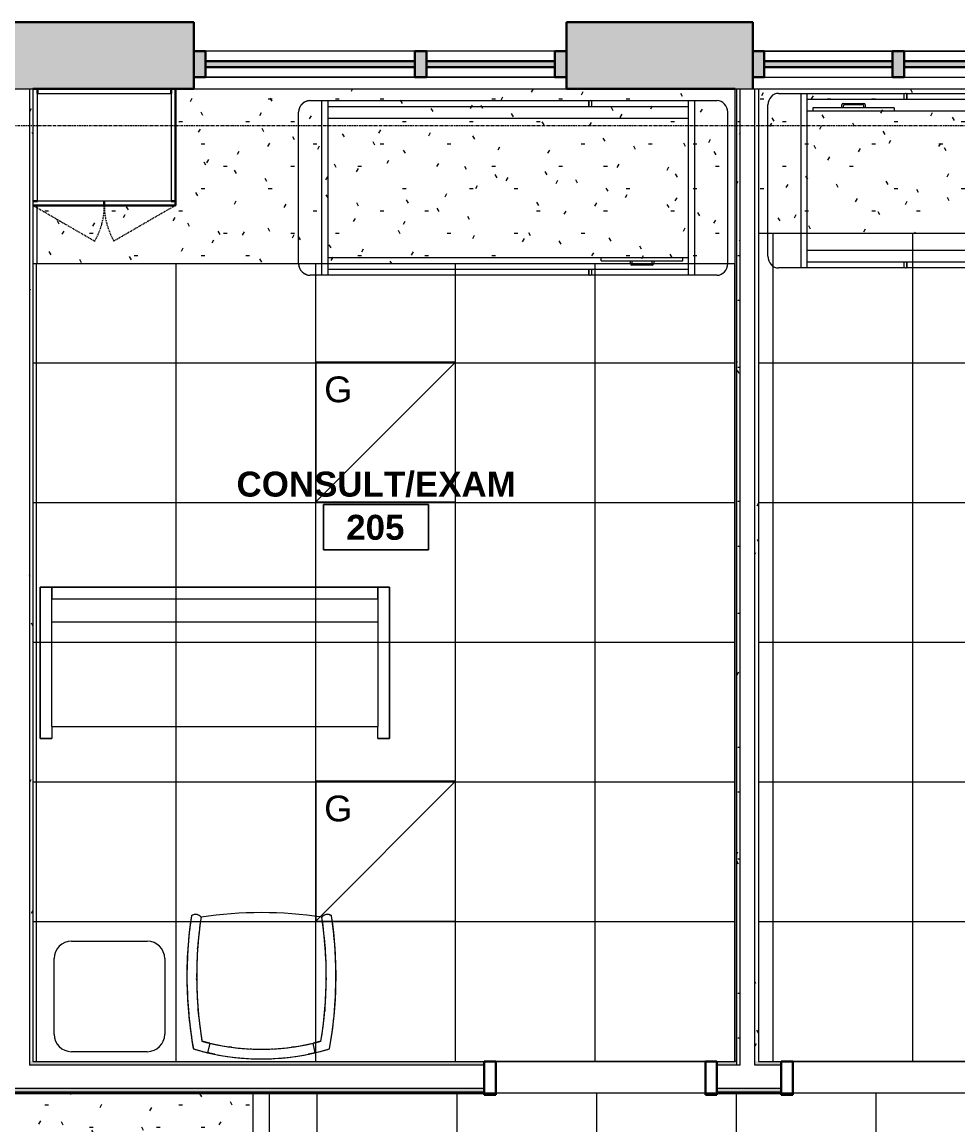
# Model space of a CAD drawing. Header units: inches. Extents: x -601 to 200, y 1022 to 1725.
# Drawn here: x -341.8 to -181.1, y 1490.3 to 1679.8 of the extents above; entities that cross this region are included whole.
import ezdxf

# ---------------------------------------------------------------- set-up
doc = ezdxf.new("R2010")
doc.units = ezdxf.units.IN
doc.header["$MEASUREMENT"] = 0
doc.linetypes.add('Grid Line 1_2_', pattern=[0.875, 0.5, -0.125, 0.125, -0.125])
doc.linetypes.add('Hidden', pattern=[0.28125, 0.1875, -0.09375])
for name, color, linetype, lineweight in [('A-AREA-IDEN', 2, 'Continuous', 9), ('A-CLNG', 13, 'Continuous', 18), ('A-CLNG-PATT', 13, 'Continuous', 18), ('A-DOOR', 31, 'Continuous', 18), ('A-DOOR-FRAM', 31, 'Continuous', 30), ('A-GLAZ-CURT', 52, 'Continuous', 18), ('A-GLAZ-CWMG', 51, 'Continuous', 18), ('A-WALL', 113, 'Continuous', 9), ('A-WALL-PATT', 111, 'Continuous', 18), ('E-LITE-EQPM', 33, 'Continuous', 9), ('E-LITE-EQPM-IDEN', 33, 'Continuous', 9), ('I-FURN', 30, 'Continuous', 9), ('I-WALL', 2, 'Continuous', 18), ('Q-CASE', 31, 'Continuous', 9), ('S-GRID', 1, 'Continuous', 9)]:
    doc.layers.add(name, color=color, linetype=linetype, lineweight=lineweight)
doc.styles.add('Arial', font='arial.ttf', dxfattribs={"height": 4.425898})
doc.styles.add('Swis721 Lt BT_B', font='', dxfattribs={"height": 4.291988})
doc.styles.get('Swis721 Lt BT_B').set_extended_font_data('Swis721 Lt BT', bold=True)
pattern_1 = [(0, (0, 0), (15.36, 3.84), [0.634, -10.886, 0.634, -10.886, -61.44]), (0, (0, 0), (15.36, 3.84), [-23.04, 0.634, -22.406, 0.634, -10.886, -26.88]), (0, (0, 0), (15.36, 3.84), [-57.6, 0.634, -7.046, 0.634, -18.566]), (120, (5.76, 1.92), (-11.0055376, 11.38215), [0.634, -10.886, 0.634, -10.886, -61.44]), (120, (5.76, 1.92), (-11.0055376, 11.38215), [-23.04, 0.634, -22.406, 0.634, -10.886, -26.88]), (120, (5.76, 1.92), (-11.0055376, 11.38215), [-57.6, 0.634, -7.046, 0.634, -18.566]), (240, (7.68, 9.6), (-4.3544624, -15.22215), [0.634, -10.886, 0.634, -10.886, -61.44]), (240, (7.68, 9.6), (-4.3544624, -15.22215), [-23.04, 0.634, -22.406, 0.634, -10.886, -26.88]), (240, (7.68, 9.6), (-4.3544624, -15.22215), [-57.6, 0.634, -7.046, 0.634, -18.566])]

# ---------------------------------------------------------------- blocks, each defined once
blk = doc.blocks.new('Rectangular Mullion - 2_ x 4_5_ rectangular-4530554-REFLECTED CEILING PLAN 1')
at = {"layer": 'A-GLAZ-CWMG', "color": 254}
for p, q in [((-250.31, 1674.79), (-272.34, 1674.79)), ((-272.34, 1670.29), (-250.31, 1670.29))]:
    blk.add_line(p, q, dxfattribs=at)
blk = doc.blocks.new('Rectangular Mullion - 2_ x 4_5_ rectangular-4530556-REFLECTED CEILING PLAN 1')
at = {"layer": 'A-GLAZ-CWMG', "color": 254}
for p, q in [((-274.34, 1674.79), (-310.31, 1674.79)), ((-310.31, 1670.29), (-274.34, 1670.29))]:
    blk.add_line(p, q, dxfattribs=at)
blk = doc.blocks.new('Rectangular Mullion - 2_ x 4_5_ rectangular-4530477-REFLECTED CEILING PLAN 1')
at = {"layer": 'A-GLAZ-CWMG', "color": 254}
for p, q in [((-440.28, 1674.79), (-462.31, 1674.79)), ((-462.31, 1670.29), (-440.28, 1670.29))]:
    blk.add_line(p, q, dxfattribs=at)
blk = doc.blocks.new('Rectangular Mullion - 2_ x 4_5_ rectangular-4530407-REFLECTED CEILING PLAN 1')
at = {"layer": 'A-GLAZ-CWMG', "color": 254}
for p, q in [((-402.31, 1674.79), (-438.28, 1674.79)), ((-438.28, 1670.29), (-402.31, 1670.29))]:
    blk.add_line(p, q, dxfattribs=at)
blk = doc.blocks.new('Bed-Healthcare-4_SMARTBIM - Treatment_Table_SMARTBIM-4541720-REFLECTED CEILING PLAN 1')
at = {"layer": 'I-FURN'}
for p, q in [((-35.88, 15), (-32, 15)), ((-32, -15), (-32, 15)), ((-32, 15), (-31, 15)), ((-31, 15), (-14.36, 15)), ((-31, 15), (-31, -15)), ((-31, 14), (31, 14)), ((-14.36, 15), (-14.36, 14)), ((-14.36, 15), (-14.06, 15)), ((-13.85, 14.86), (-13.85, 14)), ((-13.84, 14), (-13.84, 15)), ((-13.84, 15), (31, 15)), ((31, -15), (31, 15)), ((31, 15), (32, 15)), ((32, 15), (34, 15)), ((32, 15), (32, -15)), ((-37.7, -13), (-37.7, 13)), ((-31, 12), (31, 12)), ((-16, 12.5), (-30, 12.5)), ((-30, 12.5), (-30, 12)), ((-25, 12.5), (-25, 13)), ((-24.75, 13.25), (-21.25, 13.25)), ((-24.75, 12.87), (-24.75, 12.5)), ((-21.37, 13), (-24.62, 13)), ((-21.25, 12.5), (-21.25, 12.87)), ((-21, 13), (-21, 12.5)), ((-16, 12.5), (-16, 12)), ((36, 13), (36, -13)), ((31, -12), (-31, -12)), ((-32, -15), (-35.88, -15)), ((-31, -15), (-32, -15)), ((31, -14), (-31, -14)), ((-14.36, -15), (-31, -15)), ((-14.36, -14), (-14.36, -15)), ((-14.06, -15), (-14.36, -15)), ((-13.85, -14), (-13.85, -14.86)), ((-13.84, -15), (-13.84, -14)), ((31, -15), (-13.84, -15)), ((32, -15), (31, -15)), ((34, -15), (32, -15))]:
    blk.add_line(p, q, dxfattribs=at)
at = {"layer": 'I-FURN', "flags": 128}
for points in [[(36, 13), (36, 13.08), (35.99, 13.16), (35.99, 13.24), (35.97, 13.32), (35.96, 13.4), (35.94, 13.48), (35.92, 13.55), (35.9, 13.63), (35.87, 13.7), (35.84, 13.78), (35.81, 13.85), (35.77, 13.92), (35.74, 13.99), (35.69, 14.06), (35.65, 14.13), (35.6, 14.19), (35.56, 14.26), (35.5, 14.32), (35.45, 14.38), (35.39, 14.43), (35.33, 14.49), (35.27, 14.54), (35.21, 14.59), (35.15, 14.64), (35.08, 14.68), (35.01, 14.72), (34.94, 14.76), (34.87, 14.8), (34.8, 14.83), (34.72, 14.86), (34.65, 14.89), (34.57, 14.92), (34.5, 14.94), (34.42, 14.96), (34.34, 14.97), (34.26, 14.98), (34.18, 14.99), (34.1, 15), (34.02, 15), (34, 15)], [(34, -15), (34.08, -15), (34.16, -14.99), (34.24, -14.99), (34.32, -14.97), (34.4, -14.96), (34.48, -14.94), (34.55, -14.92), (34.63, -14.9), (34.7, -14.87), (34.78, -14.84), (34.85, -14.81), (34.92, -14.77), (34.99, -14.74), (35.06, -14.69), (35.13, -14.65), (35.19, -14.6), (35.26, -14.56), (35.32, -14.5), (35.38, -14.45), (35.43, -14.39), (35.49, -14.33), (35.54, -14.27), (35.59, -14.21), (35.64, -14.15), (35.68, -14.08), (35.72, -14.01), (35.76, -13.94), (35.8, -13.87), (35.83, -13.8), (35.86, -13.72), (35.89, -13.65), (35.92, -13.57), (35.94, -13.5), (35.96, -13.42), (35.97, -13.34), (35.98, -13.26), (35.99, -13.18), (36, -13.1), (36, -13.02), (36, -13)]]:
    blk.add_lwpolyline(points, dxfattribs=at)
at = {"layer": 'I-FURN'}
for centre, radius, start, end in [((34, 13), 2, 0, 90), ((-24.75, 13), 0.25, 90, 180), ((-24.62, 12.87), 0.125, 90, 180), ((-21.37, 12.87), 0.125, 360, 90), ((-21.25, 13), 0.25, 0, 90), ((34, -13), 2, 270, 0)]:
    blk.add_arc(centre, radius, start, end, dxfattribs=at)
for centre, major_axis, ratio, start_param, end_param in [((-35.88, 13), (0, 2), 0.913075, 0, 1.570796), ((-14.06, 14), (0, 1), 0.407793, 5.75613, 6.283185), ((-35.88, -13), (0, 2), 0.913075, 1.570796, 3.141593), ((-14.06, -14), (0, 1), 0.407793, 3.141593, 3.668648)]:
    blk.add_ellipse(centre, major_axis=major_axis, ratio=ratio, start_param=start_param, end_param=end_param, dxfattribs=at)
blk = doc.blocks.new('Bernhardt_Design-Table-Occasional-Accent-_A19-A42_ - A19-4591634-REFLECTED CEILING PLAN 1')
at = {"layer": 'I-FURN'}
for p, q in [((-6.5, 9.5), (6.5, 9.5)), ((-9.5, -6.51), (-9.5, 6.5)), ((9.5, 6.5), (9.5, -6.5)), ((6.5, -9.5), (-6.51, -9.5))]:
    blk.add_line(p, q, dxfattribs=at)
for centre, radius, start, end in [((-6.5, 6.5), 3, 90, 180), ((6.5, 6.5), 3, 0, 90), ((-6.51, -6.51), 2.99, 180, 270), ((6.5, -6.5), 3, 270, 0)]:
    blk.add_arc(centre, radius, start, end, dxfattribs=at)
blk = doc.blocks.new('Sofa - 5_ 0_-4591635-REFLECTED CEILING PLAN 1')
at = {"layer": 'I-FURN'}
for p, q in [((-27.23, 7.25), (-25.23, 7.25)), ((-27.23, -18.75), (-27.23, 7.25)), ((-27.23, 7.25), (-27.23, -18.75)), ((-25.23, 7.25), (-27.23, 7.25)), ((-25.23, 7.25), (-25.23, 5.25)), ((30.77, 7.25), (32.77, 7.25)), ((30.77, 5.25), (30.77, 7.25)), ((32.77, 7.25), (30.77, 7.25)), ((32.77, 7.25), (32.77, -18.75)), ((32.77, -18.75), (32.77, 7.25)), ((-25.23, 5.25), (30.77, 5.25)), ((-25.23, -18.75), (-25.23, 5.2)), ((30.77, 5.2), (30.77, -18.75)), ((-25.23, -12.75), (30.77, -12.75)), ((30.77, -16.75), (-25.23, -16.75)), ((-25.23, -16.75), (-25.23, -18.75)), ((30.77, -18.75), (30.77, -16.75)), ((32.77, -18.75), (-27.23, -18.75)), ((-27.23, -18.75), (-25.23, -18.75)), ((-25.23, -18.75), (30.77, -18.75)), ((30.77, -18.75), (32.77, -18.75))]:
    blk.add_line(p, q, dxfattribs=at)
blk = doc.blocks.new('F-Chairs1 - Side 05 2-4546624-REFLECTED CEILING PLAN 1')
at = {"layer": 'I-FURN'}
for p, q in [((-9.24, -1.07), (-8.86, -2.7)), ((-1.86, -1.72), (-1.75, -1.71)), ((1.69, -1.71), (1.94, -1.73)), ((8.86, -2.7), (9.24, -1.07)), ((-10.22, -3.05), (-8.86, -2.7)), ((-5.52, -2.08), (-5.2, -2.03)), ((5.17, -2.03), (5.5, -2.07)), ((8.86, -2.7), (10.22, -3.05)), ((-10.9, -8.67), (-10.86, -8.2)), ((10.87, -8.21), (10.89, -8.41)), ((-11.12, -13.95), (-11.13, -13.59)), ((11.12, -13.45), (11.13, -13.81)), ((10.96, -18.91), (10.95, -19.2)), ((-10.95, -19.19), (-10.96, -18.99)), ((-11.25, -24.83), (-11.16, -24.83)), ((-11.16, -24.83), (-11.07, -24.81)), ((11.07, -24.8), (11.16, -24.81)), ((11.16, -24.81), (11.26, -24.82))]:
    blk.add_line(p, q, dxfattribs=at)
at = {"layer": 'I-FURN', "flags": 128}
for points in [[(-11.7, -1.73), (-12.14, -4.52), (-12.29, -5.8)], [(-10.66, -1.44), (-10.8, -1.47), (-11.7, -1.73)], [(-5.74, -0.42), (-6.26, -0.49), (-7.85, -0.77), (-8.18, -0.84)], [(-2.03, -0.06), (-3.06, -0.12), (-4.66, -0.27), (-5.4, -0.37)], [(5.43, -0.37), (4.99, -0.31), (3.39, -0.14), (1.78, -0.04), (0.17, 0), (-1.45, -0.03), (-1.75, -0.04)], [(8.18, -0.84), (6.59, -0.54), (5.76, -0.42)], [(10.28, -1.34), (10.14, -1.3), (9.24, -1.07)], [(12.3, -5.84), (12.19, -4.87), (11.76, -2.08), (11.7, -1.73)], [(-12.39, -6.63), (-12.47, -7.33), (-12.69, -10.14), (-12.71, -10.61)], [(12.72, -10.72), (12.71, -10.5), (12.5, -7.68), (12.39, -6.71)], [(-12.73, -11.33), (-12.8, -12.96), (-12.79, -15.11)], [(12.79, -14.97), (12.8, -13.32), (12.73, -11.2)], [(-12.79, -15.58), (-12.79, -15.79), (-12.67, -18.61), (-12.59, -19.6)], [(12.58, -19.67), (12.65, -18.96), (12.78, -16.14), (12.78, -15.69)], [(-12.51, -20.47), (-12.44, -21.42), (-12.09, -24.23), (-12.04, -24.6)], [(12.04, -24.58), (12.4, -21.78), (12.51, -20.5)], [(-12.04, -24.6), (-12.01, -24.62), (-11.94, -24.67), (-11.83, -24.73), (-11.7, -24.78), (-11.53, -24.82), (-11.35, -24.84), (-11.31, -24.84)], [(-11, -24.79), (-10.97, -24.78), (-10.8, -24.71), (-10.65, -24.62), (-10.54, -24.53), (-10.45, -24.45), (-10.4, -24.38), (-10.38, -24.36)], [(10.38, -24.36), (10.4, -24.38), (10.45, -24.45), (10.54, -24.53), (10.66, -24.62), (10.8, -24.7), (10.97, -24.77), (11.01, -24.78)], [(11.32, -24.82), (11.35, -24.82), (11.54, -24.8), (11.7, -24.76), (11.84, -24.71), (11.94, -24.65), (12.01, -24.6), (12.04, -24.58)]]:
    blk.add_lwpolyline(points, dxfattribs=at)
at = {"layer": 'I-FURN'}
for centre, radius, start, end in [((57.8, -14.21), 70.61, 169.8244, 188.4692), ((57.8, -14.21), 70.61, 169.8244, 179.004), ((0, -40.33), 40.33, 73.1446, 106.8554), ((0, -40.33), 40.33, 103.2455, 106.8554), ((0, -40.33), 38.66, 74.6661, 105.3339), ((0, -40.33), 40.33, 76.7545, 103.2455), ((0, -40.33), 38.66, 76.7545, 103.2455), ((0, -40.33), 38.66, 94.2872, 98.6317), ((0, -40.33), 38.66, 87.1259, 92.8741), ((0, -40.33), 38.66, 81.3683, 85.7128), ((0, -40.33), 40.33, 73.1446, 76.7545), ((-57.8, -14.21), 70.61, 0.996, 10.1756), ((-57.8, -14.21), 70.61, 351.5519, 10.1756), ((57.8, -14.21), 68.93, 170.6856, 188.4692), ((57.8, -14.21), 68.93, 170.6856, 178.9494), ((57.8, -14.21), 68.93, 170.6856, 178.9494), ((0, -40.33), 38.66, 100.7179, 105.3339), ((0, -40.33), 38.66, 103.2455, 105.3339), ((0, -40.33), 38.66, 74.6661, 79.2821), ((0, -40.33), 38.66, 74.6661, 76.7545), ((-57.8, -14.21), 68.93, 1.0506, 9.3144), ((-57.8, -14.21), 68.93, 1.0506, 9.3144), ((-57.8, -14.21), 68.93, 351.5308, 9.3144), ((57.8, -14.21), 70.61, 179.004, 188.4692), ((57.8, -14.21), 68.93, 178.9494, 188.4692), ((57.8, -14.21), 68.93, 178.9494, 188.4692), ((-57.8, -14.21), 68.93, 351.5308, 1.0506), ((-57.8, -14.21), 68.93, 351.5308, 1.0506), ((-57.8, -14.21), 70.61, 351.5308, 0.996), ((-11.33, -23.66), 1.18, 233.3697, 323.5686), ((-11.33, -23.66), 1.18, 233.3697, 323.5686), ((0, 44.54), 69.68, 261.4321, 278.5679), ((0, 44.54), 69.68, 261.4321, 278.5679), ((11.32, -23.64), 1.18, 217.315, 307.5275), ((11.32, -23.64), 1.18, 217.315, 307.5275)]:
    blk.add_arc(centre, radius, start, end, dxfattribs=at)
for points in [[(-9.24, -1.07), (-9.24, -1.07), (-9.21, -1.07), (-9.06, -1.03), (-8.74, -0.96), (-8.39, -0.88), (-8.18, -0.84)], [(8.18, -0.84), (8.32, -0.87), (8.57, -0.92), (8.91, -1), (9.17, -1.06), (9.24, -1.07), (9.24, -1.07)]]:
    blk.add_open_spline(points, degree=3, knots=[0, 0, 0, 0, 0.2, 0.4, 0.7, 1, 1, 1, 1], dxfattribs=at)
for points in [[(-8.18, -0.84), (-8.13, -0.83), (-8.08, -0.83), (-8.03, -0.84)], [(8.03, -0.84), (8.08, -0.83), (8.13, -0.83), (8.18, -0.84)]]:
    blk.add_open_spline(points, degree=3, dxfattribs=at)
blk = doc.blocks.new('System Panel - Glazed-4776491-REFLECTED CEILING PLAN 1')
at = {"layer": 'A-GLAZ-CURT'}
blk.add_hatch(color=250, dxfattribs=at).paths.add_polyline_path([(-11.01, 0.5), (-11.01, -0.5), (11.01, -0.5), (11.01, 0.5)], flags=0)
at = {"layer": 'A-GLAZ-CURT', "color": 55, "lineweight": 30}
for p, q in [((-11.01, -0.5), (-11.01, 0.5)), ((-11.01, 0.5), (11.01, 0.5)), ((11.01, 0.5), (11.01, -0.5)), ((11.01, -0.5), (-11.01, -0.5))]:
    blk.add_line(p, q, dxfattribs=at)
blk = doc.blocks.new('System Panel - Glazed-4776492-REFLECTED CEILING PLAN 1')
at = {"layer": 'A-GLAZ-CURT'}
blk.add_hatch(color=250, dxfattribs=at).paths.add_polyline_path([(-17.99, 0.5), (-17.99, -0.5), (17.99, -0.5), (17.99, 0.5), (0.56, 0.5)], flags=0)
at = {"layer": 'A-GLAZ-CURT', "color": 55, "lineweight": 30}
for p, q in [((-17.99, -0.5), (-17.99, 0.5)), ((-17.99, 0.5), (17.99, 0.5)), ((17.99, 0.5), (17.99, -0.5)), ((17.99, -0.5), (-17.99, -0.5))]:
    blk.add_line(p, q, dxfattribs=at)
blk = doc.blocks.new('Rectangular Mullion - 2_ x 4_5_ rectangular-4776493-REFLECTED CEILING PLAN 1')
at = {"layer": 'A-GLAZ-CWMG'}
blk.add_hatch(color=250, dxfattribs=at).paths.add_polyline_path([(-1.32, -2.25), (0, -2.25), (0, 2.25), (-2, 2.25), (-2, -2.25)], flags=0)
at = {"layer": 'A-GLAZ-CWMG', "color": 55, "lineweight": 30}
for p, q in [((-2, 2.25), (0, 2.25)), ((-2, -2.25), (-2, 2.25)), ((0, 2.25), (0, -2.25)), ((0, -2.25), (-2, -2.25))]:
    blk.add_line(p, q, dxfattribs=at)
blk = doc.blocks.new('Rectangular Mullion - 2_ x 4_5_ rectangular-4530553-REFLECTED CEILING PLAN 1')
at = {"layer": 'A-GLAZ-CWMG', "color": 135}
for p, q in [((-274.34, 1674.79), (-310.31, 1674.79)), ((-274.34, 1670.29), (-310.31, 1670.29))]:
    blk.add_line(p, q, dxfattribs=at)
blk = doc.blocks.new('Rectangular Mullion - 2_ x 4_5_ rectangular-4776494-REFLECTED CEILING PLAN 1')
at = {"layer": 'A-GLAZ-CWMG'}
blk.add_hatch(color=250, dxfattribs=at).paths.add_polyline_path([(-2, -2.25), (-2, 2.25), (0, 2.25), (0, -2.25)], flags=0)
at = {"layer": 'A-GLAZ-CWMG', "color": 55, "lineweight": 30}
for p, q in [((0, 2.25), (-2, 2.25)), ((-2, 2.25), (-2, -2.25)), ((0, -2.25), (0, 2.25)), ((-2, -2.25), (0, -2.25))]:
    blk.add_line(p, q, dxfattribs=at)
blk = doc.blocks.new('Rectangular Mullion - 2_ x 4_5_ rectangular-4776490-REFLECTED CEILING PLAN 1')
at = {"layer": 'A-GLAZ-CWMG'}
blk.add_hatch(color=250, dxfattribs=at).paths.add_polyline_path([(1, -2.25), (-1, -2.25), (-1, 2.25), (1, 2.25), (1, -0.5)], flags=0)
at = {"layer": 'A-GLAZ-CWMG', "color": 55, "lineweight": 30}
for p, q in [((1, 2.25), (-1, 2.25)), ((-1, 2.25), (-1, -2.25)), ((1, -2.25), (1, 2.25)), ((-1, -2.25), (1, -2.25))]:
    blk.add_line(p, q, dxfattribs=at)
blk = doc.blocks.new('Rectangular Mullion - 2_ x 4_5_ rectangular-4530557-REFLECTED CEILING PLAN 1')
at = {"layer": 'A-GLAZ-CWMG', "color": 135}
for p, q in [((-250.31, 1674.79), (-272.34, 1674.79)), ((-250.31, 1670.29), (-272.34, 1670.29))]:
    blk.add_line(p, q, dxfattribs=at)
blk = doc.blocks.new('System Panel - Glazed-V3-REFLECTED CEILING PLAN 1')
at = {"layer": 'A-GLAZ-CURT'}
blk.add_hatch(color=250, dxfattribs=at).paths.add_polyline_path([(11.01, -0.5), (11.01, 0.5), (-11.01, 0.5), (-11.01, -0.5), (-3.08, -0.5)], flags=0)
at = {"layer": 'A-GLAZ-CURT', "color": 55, "lineweight": 30}
for p, q in [((-11.01, -0.5), (-11.01, 0.5)), ((-11.01, 0.5), (11.01, 0.5)), ((11.01, 0.5), (11.01, -0.5)), ((11.01, -0.5), (-11.01, -0.5))]:
    blk.add_line(p, q, dxfattribs=at)
blk = doc.blocks.new('System Panel - Glazed-4776487-REFLECTED CEILING PLAN 1')
at = {"layer": 'A-GLAZ-CURT'}
blk.add_hatch(color=250, dxfattribs=at).paths.add_polyline_path([(-17.99, -0.5), (17.99, -0.5), (17.99, 0.5), (-17.99, 0.5)], flags=0)
at = {"layer": 'A-GLAZ-CURT', "color": 55, "lineweight": 30}
for p, q in [((-17.99, -0.5), (-17.99, 0.5)), ((-17.99, 0.5), (17.99, 0.5)), ((17.99, 0.5), (17.99, -0.5)), ((17.99, -0.5), (-17.99, -0.5))]:
    blk.add_line(p, q, dxfattribs=at)
blk = doc.blocks.new('Rectangular Mullion - 2_ x 4_5_ rectangular-4776488-REFLECTED CEILING PLAN 1')
at = {"layer": 'A-GLAZ-CWMG'}
blk.add_hatch(color=250, dxfattribs=at).paths.add_polyline_path([(-2, 2.25), (-2, -2.25), (0, -2.25), (0, 2.25)], flags=0)
at = {"layer": 'A-GLAZ-CWMG', "color": 55, "lineweight": 30}
for p, q in [((-2, 2.25), (0, 2.25)), ((-2, -2.25), (-2, 2.25)), ((0, 2.25), (0, -2.25)), ((0, -2.25), (-2, -2.25))]:
    blk.add_line(p, q, dxfattribs=at)
blk = doc.blocks.new('Rectangular Mullion - 2_ x 4_5_ rectangular-4530404-REFLECTED CEILING PLAN 1')
at = {"layer": 'A-GLAZ-CWMG', "color": 135}
for p, q in [((-438.28, 1674.79), (-402.31, 1674.79)), ((-438.28, 1670.29), (-402.31, 1670.29))]:
    blk.add_line(p, q, dxfattribs=at)
blk = doc.blocks.new('Rectangular Mullion - 2_ x 4_5_ rectangular-4776485-REFLECTED CEILING PLAN 1')
at = {"layer": 'A-GLAZ-CWMG'}
blk.add_hatch(color=250, dxfattribs=at).paths.add_polyline_path([(-1, 2.25), (1, 2.25), (1, -2.25), (-1, -2.25), (-1, 0.5)], flags=0)
at = {"layer": 'A-GLAZ-CWMG', "color": 55, "lineweight": 30}
for p, q in [((1, 2.25), (-1, 2.25)), ((-1, 2.25), (-1, -2.25)), ((1, -2.25), (1, 2.25)), ((-1, -2.25), (1, -2.25))]:
    blk.add_line(p, q, dxfattribs=at)
blk = doc.blocks.new('Rectangular Mullion - 2_ x 4_5_ rectangular-4530478-REFLECTED CEILING PLAN 1')
at = {"layer": 'A-GLAZ-CWMG', "color": 135}
for p, q in [((-462.31, 1674.79), (-440.28, 1674.79)), ((-462.31, 1670.29), (-440.28, 1670.29))]:
    blk.add_line(p, q, dxfattribs=at)
blk = doc.blocks.new('CW Cupbd - 80_h x 24_d - 2 Doors - 4 shelves-4650539-REFLECTED CEILING PLAN 1')
at = {"layer": 'Q-CASE', "lineweight": 30}
for p, q in [((2.75, -2.36), (2.75, -3.11)), ((2.75, -3.11), (2.75, -2.36)), ((25.75, -3.11), (25.75, -2.36)), ((25.75, -2.36), (25.75, -3.11)), ((26.5, -2.36), (26.5, -21.61)), ((2.75, -21.61), (2, -21.61)), ((2, -22.36), (14.25, -22.36)), ((14.25, -22.36), (14.25, -21.61)), ((14.25, -22.36), (14.25, -21.61)), ((26.5, -22.36), (14.25, -22.36)), ((26.5, -21.61), (25.75, -21.61)), ((26.5, -21.61), (26.5, -22.36))]:
    blk.add_line(p, q, dxfattribs=at)
at = {"layer": 'Q-CASE'}
for p, q in [((2.75, -21.61), (2.75, -3.11)), ((2.75, -3.11), (25.75, -3.11)), ((25.75, -3.11), (25.75, -21.61)), ((25.75, -21.61), (2.75, -21.61))]:
    blk.add_line(p, q, dxfattribs=at)
at = {"layer": 'Q-CASE', "linetype": 'Hidden'}
for p, q in [((2, -22.36), (12.6, -28.49)), ((26.5, -22.36), (15.89, -28.49))]:
    blk.add_line(p, q, dxfattribs=at)
for centre, start, end in [((2, -22.36), 330, 0.5), ((26.5, -22.36), 179.5, 210)]:
    blk.add_arc(centre, 12.25, start, end, dxfattribs=at)
blk = doc.blocks.new('Single Flush - OTJ_SOLIDFLUSH_ALUM-4815211-REFLECTED CEILING PLAN 1')
at = {"layer": 'A-DOOR-FRAM'}
for p, q in [((-20, -3.0625), (-20, 2.6875)), ((-20, 2.6875), (-18, 2.6875)), ((-18, -3.0625), (-18, 2.6875)), ((18.000004, -3.0625), (18.000004, 2.6875)), ((18.000004, 2.6875), (20.000004, 2.6875)), ((20.000004, -3.0625), (20.000004, 2.6875)), ((-20, -3.0625), (-18, -3.0625)), ((18.000004, -3.0625), (20.000004, -3.0625))]:
    blk.add_line(p, q, dxfattribs=at)
blk = doc.blocks.new('Single Flush - OTJ_SOLIDFLUSH_ALUM-4815210-REFLECTED CEILING PLAN 1')
at = {"layer": 'A-DOOR-FRAM'}
for p, q in [((-20, 3.0625), (-20, -2.6875)), ((-20, 3.0625), (-18, 3.0625)), ((-18, 3.0625), (-18, -2.6875)), ((18.000004, 3.0625), (18.000004, -2.6875)), ((18.000004, 3.0625), (20.000004, 3.0625)), ((20.000004, 3.0625), (20.000004, -2.6875)), ((-20, -2.6875), (-18, -2.6875)), ((18.000004, -2.6875), (20.000004, -2.6875))]:
    blk.add_line(p, q, dxfattribs=at)
blk = doc.blocks.new('Lighting-Recessed-Philips_Day-Brite-Coffaire-LED-2x - CFS22GPG28L40ULAG-4673843-REFLECTED CEILING PLAN 1')
at = {"layer": 'E-LITE-EQPM'}
for p, q in [((-12, -12), (-12, 12)), ((-12, 12), (12, 12)), ((-12, 12), (12, -12)), ((-12, 12), (12, -12)), ((12, 12), (12, -12)), ((12, -12), (-12, -12))]:
    blk.add_line(p, q, dxfattribs=at)
blk = doc.blocks.new('OTJ_ Room Tag - Room Name _ Number-360227-REFLECTED CEILING PLAN 1')
at = {"layer": 'A-AREA-IDEN'}
for p, q in [((-0.1881, -0.1636), (-0.1881, -0.0018)), ((-0.1881, -0.0018), (0.1869, -0.0018)), ((0.1869, -0.0018), (-0.1881, -0.0018)), ((-0.1881, -0.0018), (-0.1881, -0.1636)), ((0.1869, -0.0018), (0.1869, -0.1636)), ((0.1869, -0.1636), (0.1869, -0.0018)), ((0.1869, -0.1636), (-0.1881, -0.1636)), ((-0.1881, -0.1636), (0.1869, -0.1636))]:
    blk.add_line(p, q, dxfattribs=at)

msp = doc.modelspace()

# ---------------------------------------------------------------- hatches: boundary and pattern name
at = {"layer": 'A-CLNG-PATT'}
h = msp.add_hatch(dxfattribs=at)
h.set_pattern_fill('FP_1', color=256, style=0, pattern_type=2)
h.set_pattern_definition(pattern_1)
h.paths.add_polyline_path([(-312.31, 1638.29), (-219.31, 1638.29), (-219.31, 1668.29), (-315.44, 1668.29), (-315.44, 1648.29), (-339.19, 1648.29), (-339.19, 1638.29), (-315.44, 1638.29)], flags=0)
h = msp.add_hatch(dxfattribs=at)
h.set_pattern_fill('FP_1', color=256, style=0, pattern_type=2)
h.set_pattern_definition(pattern_1)
h.paths.add_polyline_path([(-138.06, 1643.54), (-114.81, 1643.54), (-114.81, 1648.29), (-138.81, 1648.29), (-138.81, 1668.29), (-215.31, 1668.29), (-215.31, 1643.54), (-138.81, 1643.54)], flags=0)
h = msp.add_hatch(dxfattribs=at)
h.set_pattern_fill('FP_4', color=256, style=0, pattern_type=2)
h.set_pattern_definition([(270, (-140.812, 1573.224), (-24, -1e-15), []), (180, (-140.812, 1573.224), (3e-15, 24), [])])
h.paths.add_polyline_path([(-94.81, 1501.22), (-94.81, 1643.54), (-215.31, 1643.54), (-215.31, 1501.22), (-98.25, 1501.22)], flags=0)
h = msp.add_hatch(dxfattribs=at)
h.set_pattern_fill('FP_3', color=256, style=0, pattern_type=2)
h.set_pattern_definition([(90, (-267.374, 1573.224), (24, -1e-15), []), (0, (-267.374, 1573.224), (0, -24), [])])
h.paths.add_polyline_path([(-339.94, 1501.22), (-219.31, 1501.22), (-219.31, 1638.29), (-339.94, 1638.29), (-339.94, 1512.7)], flags=0)
h = msp.add_hatch(dxfattribs=at)
h.set_pattern_fill('FP_1', color=256, style=0, pattern_type=2)
h.set_pattern_definition(pattern_1)
h.paths.add_polyline_path([(-379.39, 1216.1), (-302.16, 1216.1), (-302.16, 1495.85), (-464.06, 1495.85), (-464.06, 1437.66), (-375.36, 1437.66), (-375.36, 1422.42), (-464.06, 1422.42), (-464.06, 1326.04), (-463.56, 1326.04), (-463.56, 1290.91), (-427.56, 1290.91), (-427.56, 1289.16), (-463.56, 1289.16), (-463.56, 1288.29), (-464.06, 1288.29), (-464.06, 1216.1)], flags=0)
h.paths.add_polyline_path([(-488.06, 1285.29), (-467.19, 1285.29), (-467.19, 1288.29), (-467.94, 1288.29), (-467.94, 1326.04), (-467.19, 1326.04), (-467.19, 1330.29), (-488.06, 1330.29), (-488.06, 1298.04)], flags=0)
h = msp.add_hatch(dxfattribs=at)
h.set_pattern_fill('FP_6', color=256, style=0, pattern_type=2)
h.set_pattern_definition([(0, (-123.11, 1478.786), (0, -24), []), (270, (-123.11, 1478.786), (-24, -1e-15), [])])
h.paths.add_polyline_path([(-302.16, 1435.91), (-27.44, 1435.91), (-27.44, 1495.85), (-302.16, 1495.85), (-302.16, 1455.04)], flags=0)
at = {"layer": 'A-WALL-PATT', "lineweight": 9}
h = msp.add_hatch(color=7, dxfattribs=at)
h.paths.add_polyline_path([(39.06, 1668.29), (39.69, 1668.29), (39.69, 1679.79), (7.69, 1679.79), (7.69, 1668.29), (38.44, 1668.29)], flags=0)
h.paths.add_polyline_path([(104.41, 1668.29), (139.64, 1668.29), (139.64, 1679.79), (104.41, 1679.79)], flags=0)
h.paths.add_polyline_path([(-81.31, 1668.29), (-56.31, 1668.29), (-56.31, 1679.79), (-152.31, 1679.79), (-152.31, 1668.29), (-90.81, 1668.29)], flags=0)
h.paths.add_polyline_path([(-312.31, 1668.29), (-312.31, 1679.79), (-400.31, 1679.79), (-400.31, 1668.29), (-339.19, 1668.29)], flags=0)
h.paths.add_polyline_path([(-219.31, 1668.29), (-216.31, 1668.29), (-216.31, 1679.79), (-248.31, 1679.79), (-248.31, 1668.29), (-228.01, 1668.29)], flags=0)
h = msp.add_hatch(dxfattribs=at)
h.set_pattern_fill('FP_1', color=256, style=0, pattern_type=2)
h.set_pattern_definition(pattern_1)
h.paths.add_polyline_path([(-339.94, 1501.22), (-339.94, 1668.29), (-340.56, 1668.29), (-340.56, 1501.22)], flags=0)
h = msp.add_hatch(dxfattribs=at)
h.set_pattern_fill('FP_1', color=256, style=0, pattern_type=2)
h.set_pattern_definition(pattern_1)
h.paths.add_polyline_path([(-218.44, 1500.6), (-218.44, 1668.29), (-219.06, 1668.29), (-219.06, 1500.6)], flags=0)
h = msp.add_hatch(dxfattribs=at)
h.set_pattern_fill('FP_1', color=256, style=0, pattern_type=2)
h.set_pattern_definition(pattern_1)
h.paths.add_polyline_path([(-215.31, 1501.22), (-215.31, 1668.29), (-215.94, 1668.29), (-215.94, 1501.22)], flags=0)
h = msp.add_hatch(dxfattribs=at)
h.set_pattern_fill('FP_1', color=256, style=0, pattern_type=2)
h.set_pattern_definition(pattern_1)
h.paths.add_polyline_path([(33.19, 1500.6), (33.19, 1501.22), (-45.44, 1501.22), (-45.44, 1500.6), (31.51, 1500.6)], flags=0)
h.paths.add_polyline_path([(-98.25, 1500.6), (-94.56, 1500.6), (-94.56, 1501.22), (-171.44, 1501.22), (-171.44, 1500.6), (-114.81, 1500.6)], flags=0)
h.paths.add_polyline_path([(-91.44, 1500.6), (-85.44, 1500.6), (-85.44, 1501.22), (-91.44, 1501.22), (-91.44, 1500.97)], flags=0)
h.paths.add_polyline_path([(-215.94, 1500.6), (-211.44, 1500.6), (-211.44, 1501.22), (-215.94, 1501.22)], flags=0)
h.paths.add_polyline_path([(-219.06, 1500.6), (-219.06, 1501.22), (-222.44, 1501.22), (-222.44, 1500.6), (-219.31, 1500.6)], flags=0)
h.paths.add_polyline_path([(-302.16, 1500.6), (-262.44, 1500.6), (-262.44, 1501.22), (-340.56, 1501.22), (-340.56, 1500.6), (-303.7, 1500.6)], flags=0)
h.paths.add_polyline_path([(-419.94, 1500.6), (-343.69, 1500.6), (-343.69, 1501.22), (-419.94, 1501.22)], flags=0)
h.paths.add_polyline_path([(-464.31, 1500.6), (-459.94, 1500.6), (-459.94, 1501.22), (-464.31, 1501.22)], flags=0)
h = msp.add_hatch(dxfattribs=at)
h.set_pattern_fill('FP_1', color=256, style=0, pattern_type=2)
h.set_pattern_definition(pattern_1)
h.paths.add_polyline_path([(34.44, 1495.97), (34.44, 1496.6), (-22.81, 1496.6), (-22.81, 1495.97), (34.42, 1495.97)], flags=0)
h.paths.add_polyline_path([(-26.81, 1495.97), (-26.81, 1496.6), (-45.44, 1496.6), (-45.44, 1495.97), (-27.44, 1495.97)], flags=0)
h.paths.add_polyline_path([(-219.02, 1495.97), (-211.44, 1495.97), (-211.44, 1496.6), (-222.44, 1496.6), (-222.44, 1495.97), (-219.06, 1495.97)], flags=0)
h.paths.add_polyline_path([(-171.44, 1495.97), (-85.44, 1495.97), (-85.44, 1496.6), (-171.44, 1496.6)], flags=0)
h.paths.add_polyline_path([(-357.76, 1495.97), (-262.44, 1495.97), (-262.44, 1496.6), (-419.94, 1496.6), (-419.94, 1495.97), (-379.39, 1495.97)], flags=0)
h.paths.add_polyline_path([(-464.31, 1495.97), (-459.94, 1495.97), (-459.94, 1496.6), (-464.31, 1496.6)], flags=0)

# ---------------------------------------------------------------- linework, layer by layer
at = {"layer": 'A-CLNG'}
for p, q in [((-312.31, 1668.29), (-248.31, 1668.29)), ((-215.31, 1668.29), (-152.31, 1668.29)), ((-339.19, 1638.29), (-339.19, 1648.29)), ((-215.31, 1643.54), (-114.81, 1643.54)), ((-339.94, 1638.29), (-219.31, 1638.29)), ((-302.16, 1495.85), (-302.16, 1435.91))]:
    msp.add_line(p, q, dxfattribs=at)
at = {"layer": 'A-WALL', "color": 55, "lineweight": 30}
for p, q in [((-400.31, 1679.79), (-312.31, 1679.79)), ((-312.31, 1679.79), (-312.31, 1668.29)), ((-248.31, 1679.79), (-216.31, 1679.79)), ((-248.31, 1668.29), (-248.31, 1679.79)), ((-216.31, 1679.79), (-216.31, 1668.29)), ((-312.31, 1668.29), (-339.94, 1668.29)), ((-219.31, 1668.29), (-248.31, 1668.29))]:
    msp.add_line(p, q, dxfattribs=at)
at = {"layer": 'A-WALL', "lineweight": 18}
for p, q in [((-343.94, 1668.29), (-339.94, 1668.29)), ((-340.56, 1668.29), (-340.56, 1500.6)), ((-219.31, 1668.29), (-216.31, 1668.29)), ((-219.06, 1500.6), (-219.06, 1668.29)), ((-218.44, 1500.6), (-218.44, 1668.29)), ((-215.94, 1500.6), (-215.94, 1668.29)), ((-219.06, 1501.22), (-219.31, 1501.22)), ((-262.44, 1500.6), (-340.56, 1500.6)), ((-218.44, 1500.6), (-222.44, 1500.6)), ((-211.44, 1500.6), (-215.94, 1500.6)), ((-262.44, 1496.6), (-419.94, 1496.6)), ((-262.44, 1495.97), (-419.94, 1495.97)), ((-211.44, 1496.6), (-222.44, 1496.6)), ((-211.44, 1495.97), (-222.44, 1495.97))]:
    msp.add_line(p, q, dxfattribs=at)
at = {"layer": 'A-WALL'}
for p, q in [((-419.94, 1495.72), (-262.44, 1495.72)), ((-262.44, 1495.72), (-262.44, 1495.85)), ((-222.44, 1495.85), (-222.44, 1495.72)), ((-222.44, 1495.72), (-211.44, 1495.72)), ((-211.44, 1495.72), (-211.44, 1495.85))]:
    msp.add_line(p, q, dxfattribs=at)
at = {"layer": 'I-WALL'}
for p, q in [((-339.94, 1668.29), (-339.94, 1501.22)), ((-219.31, 1501.22), (-219.31, 1668.29)), ((-216.31, 1668.29), (-215.31, 1668.29)), ((-215.31, 1668.29), (-215.31, 1501.22)), ((-339.94, 1501.22), (-262.44, 1501.22)), ((-262.44, 1501.22), (-262.44, 1495.85)), ((-222.44, 1501.22), (-219.31, 1501.22)), ((-222.44, 1495.85), (-222.44, 1501.22)), ((-215.31, 1501.22), (-211.44, 1501.22)), ((-211.44, 1501.22), (-211.44, 1495.85)), ((-262.44, 1495.85), (-419.94, 1495.85)), ((-211.44, 1495.85), (-222.44, 1495.85))]:
    msp.add_line(p, q, dxfattribs=at)
at = {"layer": 'I-WALL', "lineweight": 9}
for p, q in [((-222.44, 1501.22), (-262.44, 1501.22)), ((-171.44, 1501.22), (-211.44, 1501.22)), ((-299.28, 1435.91), (-299.28, 1495.85)), ((-262.44, 1495.85), (-222.44, 1495.85)), ((-211.44, 1495.85), (-171.44, 1495.85))]:
    msp.add_line(p, q, dxfattribs=at)
at = {"layer": 'S-GRID', "linetype": 'Grid Line 1_2_'}
msp.add_line((-600.74, 1662.04), (187.99, 1662.04), dxfattribs=at)

# ---------------------------------------------------------------- block references
at = {"layer": 'A-AREA-IDEN', "xscale": 47.99999999999997, "yscale": 47.99999999999997, "zscale": 47.99999999999997}
msp.add_blockref('OTJ_ Room Tag - Room Name _ Number-360227-REFLECTED CEILING PLAN 1', (-280.99, 1596.98), dxfattribs=at)
at = {"layer": 'A-DOOR'}
msp.add_blockref('Single Flush - OTJ_SOLIDFLUSH_ALUM-4815211-REFLECTED CEILING PLAN 1', (-242.44, 1498.54), dxfattribs=at)
at = {"layer": 'A-DOOR', "rotation": 180}
msp.add_blockref('Single Flush - OTJ_SOLIDFLUSH_ALUM-4815210-REFLECTED CEILING PLAN 1', (-191.44, 1498.54), dxfattribs=at)
at = {"layer": 'A-GLAZ-CURT', "color": 135, "rotation": 180}
for name, p in [('System Panel - Glazed-4776492-REFLECTED CEILING PLAN 1', (-292.32, 1672.54)), ('System Panel - Glazed-4776491-REFLECTED CEILING PLAN 1', (-261.32, 1672.54))]:
    msp.add_blockref(name, p, dxfattribs=at)
at = {"layer": 'A-GLAZ-CURT', "color": 135}
for name, p in [('System Panel - Glazed-V3-REFLECTED CEILING PLAN 1', (-203.3, 1672.54)), ('System Panel - Glazed-4776487-REFLECTED CEILING PLAN 1', (-172.3, 1672.54))]:
    msp.add_blockref(name, p, dxfattribs=at)
at = {"layer": 'A-GLAZ-CWMG', "color": 135, "extrusion": (0, 0, -1)}
for name, p in [('Rectangular Mullion - 2_ x 4_5_ rectangular-4776494-REFLECTED CEILING PLAN 1', (312.31, 1672.54)), ('Rectangular Mullion - 2_ x 4_5_ rectangular-4776490-REFLECTED CEILING PLAN 1', (273.34, 1672.54))]:
    msp.add_blockref(name, p, dxfattribs=at)
at = {"layer": 'A-GLAZ-CWMG', "color": 254}
for name, p in [('Rectangular Mullion - 2_ x 4_5_ rectangular-4530556-REFLECTED CEILING PLAN 1', (0, 0)), ('Rectangular Mullion - 2_ x 4_5_ rectangular-4530554-REFLECTED CEILING PLAN 1', (0, 0)), ('Rectangular Mullion - 2_ x 4_5_ rectangular-4530477-REFLECTED CEILING PLAN 1', (248, 0)), ('Rectangular Mullion - 2_ x 4_5_ rectangular-4530407-REFLECTED CEILING PLAN 1', (248, 0))]:
    msp.add_blockref(name, p, dxfattribs=at)
at = {"layer": 'A-GLAZ-CWMG', "color": 135}
for name, p in [('Rectangular Mullion - 2_ x 4_5_ rectangular-4530553-REFLECTED CEILING PLAN 1', (0, 0)), ('Rectangular Mullion - 2_ x 4_5_ rectangular-4530557-REFLECTED CEILING PLAN 1', (0, 0)), ('Rectangular Mullion - 2_ x 4_5_ rectangular-4776493-REFLECTED CEILING PLAN 1', (-248.31, 1672.54)), ('Rectangular Mullion - 2_ x 4_5_ rectangular-4530478-REFLECTED CEILING PLAN 1', (248, 0)), ('Rectangular Mullion - 2_ x 4_5_ rectangular-4530404-REFLECTED CEILING PLAN 1', (248, 0))]:
    msp.add_blockref(name, p, dxfattribs=at)
at = {"layer": 'A-GLAZ-CWMG', "color": 135, "rotation": 180}
msp.add_blockref('Rectangular Mullion - 2_ x 4_5_ rectangular-4776488-REFLECTED CEILING PLAN 1', (-216.31, 1672.54), dxfattribs=at)
at = {"layer": 'A-GLAZ-CWMG', "color": 135, "extrusion": (0, 0, -1), "rotation": 180}
msp.add_blockref('Rectangular Mullion - 2_ x 4_5_ rectangular-4776485-REFLECTED CEILING PLAN 1', (191.28, 1672.54), dxfattribs=at)
at = {"layer": 'E-LITE-EQPM', "extrusion": (0, 0, -1), "rotation": 180}
for p in [(279.37, 1609.35), (279.37, 1537.35)]:
    msp.add_blockref('Lighting-Recessed-Philips_Day-Brite-Coffaire-LED-2x - CFS22GPG28L40ULAG-4673843-REFLECTED CEILING PLAN 1', p, dxfattribs=at)
at = {"layer": 'I-FURN'}
for name, p in [('Bed-Healthcare-4_SMARTBIM - Treatment_Table_SMARTBIM-4541720-REFLECTED CEILING PLAN 1', (-175.99, 1652.54)), ('Bernhardt_Design-Table-Occasional-Accent-_A19-A42_ - A19-4591634-REFLECTED CEILING PLAN 1', (-326.81, 1512.4))]:
    msp.add_blockref(name, p, dxfattribs=at)
at = {"layer": 'I-FURN', "rotation": 180}
for name, p in [('Bed-Healthcare-4_SMARTBIM - Treatment_Table_SMARTBIM-4541720-REFLECTED CEILING PLAN 1', (-258.31, 1651.29)), ('Sofa - 5_ 0_-4591635-REFLECTED CEILING PLAN 1', (-305.92, 1563.95)), ('F-Chairs1 - Side 05 2-4546624-REFLECTED CEILING PLAN 1', (-300.69, 1501.65))]:
    msp.add_blockref(name, p, dxfattribs=at)
at = {"layer": 'Q-CASE'}
msp.add_blockref('CW Cupbd - 80_h x 24_d - 2 Doors - 4 shelves-4650539-REFLECTED CEILING PLAN 1', (-341.93, 1670.65), dxfattribs=at)

# ---------------------------------------------------------------- texts
at = {"layer": 'A-AREA-IDEN', "char_height": 4.292, "attachment_point": 2, "line_spacing_factor": 0.998538, "style": 'Swis721 Lt BT_B'}
for s, insert, width in [('CONSULT/EXAM', (-280.99, 1602.55), 53.514), ('205', (-281.13, 1595.13), 11.502)]:
    msp.add_mtext(s, dxfattribs=dict(at, insert=insert, width=width))
at = {"layer": 'E-LITE-EQPM-IDEN', "char_height": 4.43, "width": 5.724, "attachment_point": 2, "line_spacing_factor": 0.938532, "style": 'Arial'}
for insert in [(-287.51, 1618.9), (-287.51, 1546.9)]:
    msp.add_mtext('G', dxfattribs=dict(at, insert=insert))

doc.saveas('drawing.dxf')
